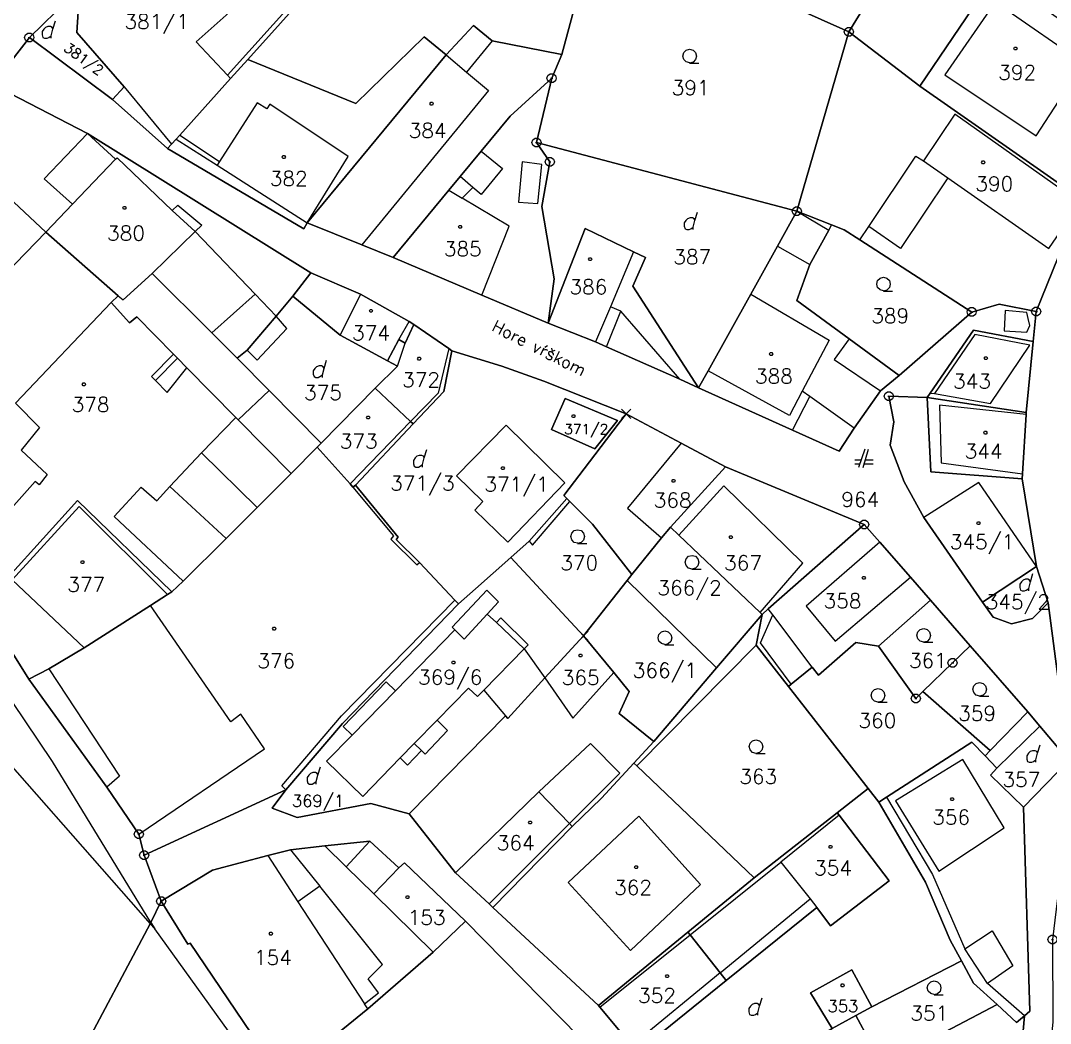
# Model space of a CAD drawing. Extents: x -443817 to 3, y -1171930 to -442383.
# Drawn here: x -443259.9 to -443148.1, y -1170841 to -1170732 of the extents above; entities that cross this region are included whole.
import ezdxf
from ezdxf.enums import TextEntityAlignment as Align

# ---------------------------------------------------------------- set-up
doc = ezdxf.new("R2010")
doc.units = 0
doc.header["$LTSCALE"] = 0.5
doc.header["$PDMODE"] = 3
doc.header["$PDSIZE"] = 0.5
for name, color, linetype, lineweight in [('KLADPAR', 7, 'Continuous', 0), ('ZAPPAR', 7, 'Continuous', 0), ('ZNACKY', 7, 'Continuous', 0)]:
    doc.layers.add(name, color=color, linetype=linetype, lineweight=lineweight)
doc.styles.add('ROMANS', font='romans.shx', dxfattribs={"height": 0.2})

# ---------------------------------------------------------------- blocks, each defined once
blk = doc.blocks.new('$5')
at = {"color": 0}
blk.add_line((-0.12, 0), (0.12, 0), dxfattribs=at)
at = {"color": 0, "flags": 128}
blk.add_lwpolyline([(0.15, 0.48), (0.4, 0.3), (0.5, 0.01), (0.4, -0.28), (0.15, -0.46), (-0.16, -0.46), (-0.41, -0.28), (-0.51, 0.01), (-0.41, 0.3), (-0.16, 0.48), (0.15, 0.48)], dxfattribs=at)
blk = doc.blocks.new('$45')
at = {"color": 0, "flags": 128}
blk.add_lwpolyline([(0.09, 0.15), (0.18, 0), (0.09, -0.15), (-0.09, -0.15), (-0.18, 0), (-0.09, 0.15), (0.09, 0.15)], dxfattribs=at)
blk = doc.blocks.new('$431')
at = {"color": 0}
blk.add_line((0.63, 0.99), (0.9, 1.89), dxfattribs=at)
at = {"color": 0, "flags": 128}
blk.add_lwpolyline([(0.45, 0), (0.45, 0.27), (0.63, 0.99), (0.54, 1.17), (0.36, 1.26), (0.09, 1.26), (-0.18, 1.17), (-0.36, 0.99), (-0.54, 0.72), (-0.54, 0.36), (-0.45, 0.09), (-0.27, 0), (0, 0), (0.18, 0.09), (0.45, 0.27)], dxfattribs=at)
blk = doc.blocks.new('$30')
at = {"color": 0, "flags": 128}
blk.add_lwpolyline([(0, 0), (-0.38, 0.1), (-0.65, 0.37), (-0.75, 0.74), (-0.65, 1.11), (-0.38, 1.38), (-0.01, 1.48), (0.36, 1.38), (0.63, 1.11), (0.73, 0.73), (0.63, 0.35), (0.36, 0.08), (-0.02, -0.02), (0.98, -0.02)], dxfattribs=at)
blk = doc.blocks.new('$432')
at = {"color": 0}
for p, q in [((0.1, 2), (-0.6, 0)), ((-0.1, 0), (0.5, 2)), ((-0.32, 0.8), (-1, 0.8)), ((-1, 0.4), (-0.46, 0.4)), ((0.02, 0.4), (1, 0.4)), ((1, 0.8), (0.14, 0.8))]:
    blk.add_line(p, q, dxfattribs=at)

msp = doc.modelspace()

# ---------------------------------------------------------------- linework, layer by layer
at = {"layer": 'KLADPAR', "color": 7, "linetype": 'Continuous', "flags": 128}
for points in [[(-443164.11, -1170723.73), (-443169.95, -1170733.25), (-443184.97, -1170726.52), (-443179.28, -1170717.74), (-443171.72, -1170708.39), (-443170.68, -1170706.93), (-443170.65, -1170706.97), (-443168.48, -1170709.49), (-443173.34, -1170715.31), (-443172.55, -1170716.03), (-443164.94, -1170722.97), (-443164.11, -1170723.73)], [(-443240.36, -1170719.45), (-443249.41, -1170727.3), (-443250.06, -1170726.5), (-443254.8, -1170730.34), (-443253.66, -1170731.08), (-443253.81, -1170733.31), (-443248.65, -1170739.21), (-443249.93, -1170740.61), (-443258.95, -1170733.88), (-443254.62, -1170729.62), (-443243.33, -1170720.37), (-443240.36, -1170719.45)], [(-443213.67, -1170735.76), (-443216.06, -1170733.81), (-443223.51, -1170741.03), (-443235.22, -1170736.24), (-443224.9, -1170724.73), (-443222.98, -1170727.39), (-443219.85, -1170725.6), (-443212.99, -1170721.68), (-443211.05, -1170720.57), (-443208.52, -1170722.12), (-443206.04, -1170723.63), (-443205.3, -1170723.75), (-443198.56, -1170726.13), (-443201.11, -1170735.71), (-443208.7, -1170734.24), (-443210.72, -1170732.56), (-443213.67, -1170735.76)], [(-443169.95, -1170733.25), (-443175.6, -1170752.75), (-443203.87, -1170745.28), (-443202.23, -1170738.28), (-443201.11, -1170735.71), (-443198.56, -1170726.13), (-443196.52, -1170720.93), (-443184.97, -1170726.52), (-443169.95, -1170733.25)], [(-443155.09, -1170728.56), (-443162.27, -1170739.15), (-443169.95, -1170733.25), (-443164.11, -1170723.73), (-443162.46, -1170721.05), (-443153.55, -1170727.31), (-443155.09, -1170728.56)], [(-443144.7, -1170751.44), (-443162.27, -1170739.15), (-443155.09, -1170728.56), (-443153.55, -1170727.31), (-443138.01, -1170738.22), (-443141.87, -1170743.53), (-443144.7, -1170751.44)], [(-443210.72, -1170732.56), (-443208.7, -1170734.24), (-443201.11, -1170735.71), (-443202.23, -1170738.28), (-443206.75, -1170742.42), (-443209.88, -1170746.2), (-443212.16, -1170748.97), (-443213.39, -1170750.45), (-443219.45, -1170757.76), (-443222.86, -1170756.39), (-443228.78, -1170754.01), (-443213.67, -1170735.76), (-443210.72, -1170732.56)], [(-443243.93, -1170745.91), (-443243.53, -1170745.47), (-443243.02, -1170744.9), (-443242.62, -1170744.46), (-443237.1, -1170738.33), (-443235.22, -1170736.24), (-443223.51, -1170741.03), (-443216.06, -1170733.81), (-443213.67, -1170735.76), (-443228.78, -1170754.01), (-443229.15, -1170754.65), (-443243.93, -1170745.91)], [(-443156.62, -1170763.69), (-443168.76, -1170755.85), (-443170.46, -1170754.75), (-443171.83, -1170754.22), (-443175.6, -1170752.75), (-443169.95, -1170733.25), (-443162.27, -1170739.15), (-443144.7, -1170751.44), (-443144.86, -1170751.84), (-443149.61, -1170763.64), (-443153.64, -1170762.83), (-443156.62, -1170763.69)], [(-443206.75, -1170742.42), (-443202.23, -1170738.28), (-443203.87, -1170745.28), (-443202.43, -1170747.39), (-443203.29, -1170752.24), (-443201.97, -1170760.1), (-443202.62, -1170764.91), (-443209.82, -1170761.85), (-443219.45, -1170757.76), (-443213.39, -1170750.45), (-443212.16, -1170748.97), (-443209.88, -1170746.2), (-443206.75, -1170742.42)], [(-443228.39, -1170759.45), (-443230.32, -1170761.97), (-443232.15, -1170764.13), (-443235.28, -1170767.82), (-443236.37, -1170768.7), (-443232.9, -1170772.21), (-443227.26, -1170777.93), (-443227.71, -1170778.38), (-443230.52, -1170781.25), (-443236.26, -1170775.41), (-443236.53, -1170775.14), (-443241.83, -1170769.75), (-443242.87, -1170768.7), (-443243.3, -1170768.26), (-443247.28, -1170764.22), (-443248.07, -1170764.88), (-443250.06, -1170762.66), (-443249.32, -1170761.92), (-443257.15, -1170755.01), (-443266.44, -1170746.37), (-443264.31, -1170740.8), (-443261.04, -1170739.95), (-443252.65, -1170744.29), (-443228.39, -1170759.45)], [(-443186.27, -1170771.91), (-443193.41, -1170760.88), (-443192.05, -1170757.77), (-443193.35, -1170757.14), (-443198.59, -1170754.6), (-443202.62, -1170764.91), (-443201.97, -1170760.1), (-443203.29, -1170752.24), (-443202.43, -1170747.39), (-443203.87, -1170745.28), (-443175.6, -1170752.75), (-443177.7, -1170756.52), (-443180.62, -1170761.76), (-443185.24, -1170770.07), (-443186.27, -1170771.91)], [(-443257.15, -1170755.01), (-443264.87, -1170762.96), (-443265.16, -1170762.69), (-443270.11, -1170767.9), (-443269.82, -1170768.17), (-443277.62, -1170776.37), (-443266.44, -1170746.37), (-443257.15, -1170755.01)], [(-443186.27, -1170771.91), (-443185.24, -1170770.07), (-443180.62, -1170761.76), (-443177.7, -1170756.52), (-443175.6, -1170752.75), (-443171.83, -1170754.22), (-443172.15, -1170754.81), (-443174.2, -1170758.53), (-443175.6, -1170762.43), (-443169.93, -1170766.6), (-443164.5, -1170770.59), (-443166.54, -1170772.27), (-443169.38, -1170776.32), (-443171.02, -1170778.79), (-443176.07, -1170776.51), (-443186.27, -1170771.91)], [(-443164.5, -1170770.59), (-443169.93, -1170766.6), (-443175.6, -1170762.43), (-443174.2, -1170758.53), (-443172.15, -1170754.81), (-443171.83, -1170754.22), (-443170.46, -1170754.75), (-443168.76, -1170755.85), (-443156.62, -1170763.69), (-443164.5, -1170770.59)], [(-443230.52, -1170781.25), (-443234.22, -1170784.91), (-443237.56, -1170788.28), (-443242.23, -1170792.93), (-443243.48, -1170794.08), (-443253.72, -1170784.15), (-443261.17, -1170792.42), (-443264.09, -1170795.5), (-443277.62, -1170776.37), (-443269.82, -1170768.17), (-443270.11, -1170767.9), (-443265.16, -1170762.69), (-443264.87, -1170762.96), (-443257.15, -1170755.01), (-443249.32, -1170761.92), (-443250.06, -1170762.66), (-443248.07, -1170764.88), (-443247.28, -1170764.22), (-443243.3, -1170768.26), (-443242.87, -1170768.7), (-443241.83, -1170769.75), (-443236.53, -1170775.14), (-443236.26, -1170775.41), (-443230.52, -1170781.25)], [(-443193.41, -1170760.88), (-443186.27, -1170771.91), (-443188.33, -1170771), (-443196.26, -1170767.47), (-443197.46, -1170766.94), (-443202.62, -1170764.91), (-443198.59, -1170754.6), (-443193.35, -1170757.14), (-443192.05, -1170757.77), (-443193.41, -1170760.88)], [(-443217.2, -1170765.06), (-443218.15, -1170767.06), (-443218.84, -1170766.67), (-443220.06, -1170768.99), (-443225.2, -1170766.2), (-443230.32, -1170761.97), (-443228.39, -1170759.45), (-443222.98, -1170761.74), (-443217.71, -1170764.71), (-443217.2, -1170765.06)], [(-443220.06, -1170768.99), (-443218.98, -1170769.58), (-443221.38, -1170771.95), (-443227.26, -1170777.93), (-443232.9, -1170772.21), (-443236.37, -1170768.7), (-443235.28, -1170767.82), (-443232.15, -1170764.13), (-443230.32, -1170761.97), (-443225.2, -1170766.2), (-443220.06, -1170768.99)], [(-443213.06, -1170767.89), (-443213.95, -1170772.31), (-443217.28, -1170775.85), (-443217.55, -1170775.6), (-443221.38, -1170771.95), (-443218.98, -1170769.58), (-443220.06, -1170768.99), (-443218.84, -1170766.67), (-443218.15, -1170767.06), (-443217.2, -1170765.06), (-443213.39, -1170767.66), (-443213.06, -1170767.89)], [(-443150.71, -1170774.62), (-443161.44, -1170772.96), (-443161.14, -1170772.52), (-443156.44, -1170765.66), (-443149.94, -1170766.89), (-443150.71, -1170774.62)], [(-443194.15, -1170774.75), (-443195.02, -1170775.89), (-443198.13, -1170779.97), (-443200.91, -1170783.62), (-443200.57, -1170783.96), (-443204.67, -1170788.6), (-443206.67, -1170790.37), (-443210.49, -1170793.76), (-443212.35, -1170795.41), (-443212.73, -1170795.01), (-443216.59, -1170790.89), (-443219.12, -1170788.39), (-443218.9, -1170788.15), (-443223.53, -1170782.51), (-443217.28, -1170775.85), (-443213.95, -1170772.31), (-443213.06, -1170767.89), (-443207.66, -1170769.58), (-443203.1, -1170771.22), (-443194.15, -1170774.75)], [(-443217.55, -1170775.6), (-443217.28, -1170775.85), (-443223.53, -1170782.51), (-443223.81, -1170782.72), (-443224.13, -1170782.36), (-443227.71, -1170778.38), (-443227.26, -1170777.93), (-443221.38, -1170771.95), (-443217.55, -1170775.6)], [(-443161.44, -1170772.96), (-443161.07, -1170781.05), (-443151.15, -1170781.82), (-443149.6, -1170791.33), (-443155.44, -1170795.2), (-443161.83, -1170786.02), (-443163.95, -1170782.15), (-443165.46, -1170778.14), (-443165.09, -1170775.62), (-443165.61, -1170772.84), (-443161.44, -1170772.96)], [(-443161.44, -1170772.96), (-443150.71, -1170774.62), (-443150.72, -1170774.84), (-443151.12, -1170781.26), (-443151.15, -1170781.82), (-443161.07, -1170781.05), (-443161.44, -1170772.96)], [(-443183.37, -1170780.51), (-443189.33, -1170787.06), (-443190.29, -1170788.24), (-443193.53, -1170792.22), (-443197.78, -1170786.73), (-443200.26, -1170784.26), (-443200.57, -1170783.96), (-443200.91, -1170783.62), (-443198.13, -1170779.97), (-443195.02, -1170775.89), (-443194.15, -1170774.75), (-443188.16, -1170777.95), (-443183.37, -1170780.51)], [(-443206.99, -1170788.69), (-443200.79, -1170782.26), (-443207.18, -1170775.97), (-443212.58, -1170781.5), (-443209.69, -1170784.29), (-443210.59, -1170785.22), (-443206.99, -1170788.69)], [(-443200.79, -1170782.26), (-443206.99, -1170788.69), (-443210.59, -1170785.22), (-443209.69, -1170784.29), (-443212.58, -1170781.5), (-443207.18, -1170775.97), (-443200.79, -1170782.26)], [(-443227.71, -1170778.38), (-443224.13, -1170782.36), (-443223.81, -1170782.72), (-443223.53, -1170782.51), (-443218.9, -1170788.15), (-443219.12, -1170788.39), (-443216.59, -1170790.89), (-443212.73, -1170795.01), (-443212.35, -1170795.41), (-443224.95, -1170808.41), (-443231.09, -1170815.6), (-443246.48, -1170822.69), (-443247.06, -1170820.42), (-443250.55, -1170815.32), (-443258.99, -1170803.56), (-443256.83, -1170802.46), (-443253.01, -1170800.18), (-443245.79, -1170795.56), (-443243.93, -1170794.37), (-443243.48, -1170794.08), (-443242.23, -1170792.93), (-443237.56, -1170788.28), (-443234.22, -1170784.91), (-443230.52, -1170781.25), (-443227.71, -1170778.38)], [(-443178.71, -1170795.94), (-443179.37, -1170796.54), (-443179.58, -1170796.34), (-443188.42, -1170787.93), (-443189.33, -1170787.06), (-443183.37, -1170780.51), (-443168.3, -1170786.77), (-443178.71, -1170795.94)], [(-443243.48, -1170794.08), (-443243.93, -1170794.37), (-443245.79, -1170795.56), (-443253.01, -1170800.18), (-443256.83, -1170802.46), (-443258.99, -1170803.56), (-443264.09, -1170795.5), (-443261.17, -1170792.42), (-443253.72, -1170784.15), (-443243.48, -1170794.08)], [(-443193.53, -1170792.22), (-443194.02, -1170792.84), (-443198.76, -1170798.86), (-443206.67, -1170790.37), (-443204.67, -1170788.6), (-443200.57, -1170783.96), (-443200.26, -1170784.26), (-443197.78, -1170786.73), (-443193.53, -1170792.22)], [(-443176.21, -1170804.11), (-443176.53, -1170804.36), (-443180.03, -1170799.88), (-443179.37, -1170796.54), (-443178.71, -1170795.94), (-443168.3, -1170786.77), (-443166.6, -1170788.7), (-443163.27, -1170792.5), (-443161.09, -1170794.99), (-443166.75, -1170799.98), (-443169.19, -1170799.58), (-443173.26, -1170803.14), (-443173.93, -1170802.27), (-443176.21, -1170804.11)], [(-443179.37, -1170796.54), (-443184.33, -1170802.36), (-443194.02, -1170792.84), (-443193.53, -1170792.22), (-443190.29, -1170788.24), (-443189.33, -1170787.06), (-443188.42, -1170787.93), (-443179.58, -1170796.34), (-443179.37, -1170796.54)], [(-443198.76, -1170798.86), (-443202.97, -1170803.45), (-443206.99, -1170807.85), (-443207.25, -1170807.56), (-443217.69, -1170818.21), (-443221.86, -1170817.08), (-443229.87, -1170818.59), (-443232.59, -1170817.59), (-443231.09, -1170815.6), (-443224.95, -1170808.41), (-443212.35, -1170795.41), (-443210.49, -1170793.76), (-443206.67, -1170790.37), (-443198.76, -1170798.86)], [(-443155.44, -1170795.2), (-443149.6, -1170791.33), (-443148.3, -1170795.27), (-443150.01, -1170797), (-443152.29, -1170797.56), (-443154.29, -1170796.85), (-443155.44, -1170795.2)], [(-443191.15, -1170810.36), (-443194.92, -1170807.29), (-443193.81, -1170804.92), (-443195.49, -1170802.87), (-443198.76, -1170798.86), (-443194.02, -1170792.84), (-443184.33, -1170802.36), (-443191.15, -1170810.36)], [(-443222.75, -1170816.32), (-443218.69, -1170812.14), (-443217.9, -1170812.91), (-443216.36, -1170811.33), (-443215.96, -1170811.72), (-443213.54, -1170809.16), (-443214.68, -1170808.04), (-443211.26, -1170804.54), (-443210.29, -1170805.47), (-443209.61, -1170804.77), (-443205.21, -1170800.27), (-443204.78, -1170799.83), (-443207.75, -1170796.93), (-443208.24, -1170797.42), (-443209.22, -1170796.5), (-443207.99, -1170795.18), (-443209.28, -1170793.92), (-443213.05, -1170797.93), (-443212.76, -1170798.21), (-443219.18, -1170804.84), (-443220.19, -1170803.85), (-443224.88, -1170808.73), (-443223.9, -1170809.67), (-443226.69, -1170812.48), (-443222.75, -1170816.32)], [(-443218.69, -1170812.14), (-443222.75, -1170816.32), (-443226.69, -1170812.48), (-443223.9, -1170809.67), (-443224.88, -1170808.73), (-443220.19, -1170803.85), (-443219.18, -1170804.84), (-443212.76, -1170798.21), (-443213.05, -1170797.93), (-443209.28, -1170793.92), (-443207.99, -1170795.18), (-443209.22, -1170796.5), (-443208.24, -1170797.42), (-443207.75, -1170796.93), (-443204.78, -1170799.83), (-443205.21, -1170800.27), (-443209.61, -1170804.77), (-443210.29, -1170805.47), (-443211.26, -1170804.54), (-443214.68, -1170808.04), (-443213.54, -1170809.16), (-443215.96, -1170811.72), (-443216.36, -1170811.33), (-443217.9, -1170812.91), (-443218.69, -1170812.14)], [(-443156.77, -1170799.97), (-443158.69, -1170801.82), (-443161.91, -1170804.92), (-443162.69, -1170805.67), (-443166.75, -1170799.98), (-443161.09, -1170794.99), (-443156.77, -1170799.97)], [(-443180.03, -1170799.88), (-443176.53, -1170804.36), (-443167.86, -1170815.45), (-443171.22, -1170818.09), (-443180.23, -1170825.17), (-443192.99, -1170813.01), (-443193.32, -1170812.7), (-443191.15, -1170810.36), (-443184.33, -1170802.36), (-443179.37, -1170796.54), (-443180.03, -1170799.88)], [(-443191.15, -1170810.36), (-443193.32, -1170812.7), (-443196.83, -1170816.5), (-443200, -1170819.57), (-443200.29, -1170819.27), (-443203.63, -1170815.83), (-443212.68, -1170824.61), (-443217.69, -1170818.21), (-443207.25, -1170807.56), (-443206.99, -1170807.85), (-443202.97, -1170803.45), (-443198.76, -1170798.86), (-443195.49, -1170802.87), (-443193.81, -1170804.92), (-443194.92, -1170807.29), (-443191.15, -1170810.36)], [(-443161.91, -1170804.92), (-443154.6, -1170811.31), (-443155.17, -1170811.89), (-443156.59, -1170810.41), (-443165.86, -1170816.39), (-443166.7, -1170816.93), (-443167.86, -1170815.45), (-443176.53, -1170804.36), (-443176.21, -1170804.11), (-443173.93, -1170802.27), (-443173.26, -1170803.14), (-443169.19, -1170799.58), (-443166.75, -1170799.98), (-443162.69, -1170805.67), (-443161.91, -1170804.92)], [(-443150.54, -1170807.12), (-443154.6, -1170811.31), (-443161.91, -1170804.92), (-443158.69, -1170801.82), (-443156.77, -1170799.97), (-443150.54, -1170807.12)], [(-443150.99, -1170817.49), (-443154.58, -1170813.99), (-443153.88, -1170813.23), (-443155.17, -1170811.89), (-443154.6, -1170811.31), (-443150.54, -1170807.12), (-443149.22, -1170808.68), (-443146.07, -1170812.4), (-443150.99, -1170817.49)], [(-443150.89, -1170840.14), (-443151.74, -1170840.87), (-443153.87, -1170838.93), (-443156.41, -1170836.62), (-443157.73, -1170834.18), (-443158.96, -1170831.93), (-443161.64, -1170825.63), (-443166.7, -1170816.93), (-443165.86, -1170816.39), (-443156.59, -1170810.41), (-443155.17, -1170811.89), (-443153.88, -1170813.23), (-443154.58, -1170813.99), (-443150.99, -1170817.49), (-443150.32, -1170839.66), (-443150.89, -1170840.14)], [(-443180.23, -1170825.17), (-443187.43, -1170831.06), (-443197.16, -1170839.03), (-443208.62, -1170828.38), (-443200, -1170819.57), (-443196.83, -1170816.5), (-443193.32, -1170812.7), (-443192.99, -1170813.01), (-443180.23, -1170825.17)], [(-443200, -1170819.57), (-443208.62, -1170828.38), (-443209.02, -1170828), (-443212.68, -1170824.61), (-443203.63, -1170815.83), (-443200.29, -1170819.27), (-443200, -1170819.57)], [(-443171.95, -1170830.37), (-443165.57, -1170825.5), (-443171.02, -1170818.35), (-443171.22, -1170818.09), (-443167.86, -1170815.45), (-443166.7, -1170816.93), (-443161.64, -1170825.63), (-443158.96, -1170831.93), (-443157.73, -1170834.18), (-443167.45, -1170839.18), (-443169.65, -1170835.15), (-443174.11, -1170837.67), (-443171.77, -1170841.52), (-443185.88, -1170850.21), (-443187.11, -1170850.97), (-443192.9, -1170844.09), (-443183.29, -1170836.33), (-443173.42, -1170828.37), (-443171.95, -1170830.37)], [(-443183.29, -1170836.33), (-443183.95, -1170835.49), (-443187.2, -1170831.35), (-443187.43, -1170831.06), (-443180.23, -1170825.17), (-443171.22, -1170818.09), (-443171.02, -1170818.35), (-443165.57, -1170825.5), (-443171.95, -1170830.37), (-443173.42, -1170828.37), (-443183.29, -1170836.33)], [(-443224.53, -1170823.98), (-443226.85, -1170821.7), (-443221.99, -1170821.19), (-443218.81, -1170824.06), (-443218.2, -1170823.52), (-443211.6, -1170829.86), (-443215.09, -1170833.24), (-443221.54, -1170826.91), (-443224.53, -1170823.98)], [(-443226.85, -1170821.7), (-443224.53, -1170823.98), (-443221.54, -1170826.91), (-443215.09, -1170833.24), (-443222.21, -1170839.4), (-443231.5, -1170846.96), (-443231.79, -1170847.09), (-443235.11, -1170842.14), (-443234.89, -1170841.99), (-443241.48, -1170832.24), (-443241.74, -1170832.37), (-443244.62, -1170827.7), (-443239.07, -1170824.34), (-443233.06, -1170822.75), (-443230.6, -1170822.1), (-443226.85, -1170821.7)], [(-443231.5, -1170846.96), (-443222.21, -1170839.4), (-443215.09, -1170833.24), (-443211.6, -1170829.86), (-443199.26, -1170842.43), (-443203.38, -1170845.54), (-443202.88, -1170846.16), (-443204.61, -1170847.43), (-443207.96, -1170849.89), (-443207.03, -1170850.99), (-443209.06, -1170852.37), (-443211.24, -1170853.97), (-443211.96, -1170852.91), (-443223.02, -1170860.31), (-443231.5, -1170846.96)], [(-443183.95, -1170835.49), (-443183.29, -1170836.33), (-443192.9, -1170844.09), (-443193.51, -1170843.36), (-443197, -1170839.22), (-443197.16, -1170839.03), (-443187.43, -1170831.06), (-443187.2, -1170831.35), (-443183.95, -1170835.49)], [(-443153.87, -1170838.93), (-443161.62, -1170843.01), (-443159.43, -1170847.04), (-443164.06, -1170849.68), (-443166.25, -1170845.63), (-443169.21, -1170840.13), (-443167.45, -1170839.18), (-443157.73, -1170834.18), (-443156.41, -1170836.62), (-443153.87, -1170838.93)], [(-443167.45, -1170839.18), (-443169.21, -1170840.13), (-443171.77, -1170841.52), (-443174.11, -1170837.67), (-443169.65, -1170835.15), (-443167.45, -1170839.18)], [(-443151.33, -1170845.03), (-443163.01, -1170851.49), (-443165.54, -1170852.89), (-443169.86, -1170853.37), (-443178.97, -1170859.07), (-443179.83, -1170859.61), (-443187.11, -1170850.97), (-443185.88, -1170850.21), (-443171.77, -1170841.52), (-443169.21, -1170840.13), (-443166.25, -1170845.63), (-443164.06, -1170849.68), (-443159.43, -1170847.04), (-443161.62, -1170843.01), (-443153.87, -1170838.93), (-443151.74, -1170840.87), (-443150.89, -1170840.14), (-443151.33, -1170845.03)]]:
    msp.add_lwpolyline(points, close=True, dxfattribs=at)
for points in [[(-443224.9, -1170724.73), (-443235.22, -1170736.24), (-443237.1, -1170738.33), (-443242.62, -1170744.46), (-443243.02, -1170744.9), (-443243.53, -1170745.47), (-443243.93, -1170745.91), (-443249.93, -1170740.61), (-443248.65, -1170739.21), (-443253.81, -1170733.31), (-443253.66, -1170731.08)], [(-443130.55, -1170843.8), (-443131.85, -1170840.91), (-443133.78, -1170836.63), (-443133.93, -1170836.3), (-443134.53, -1170834.77), (-443136.57, -1170829.6), (-443138.6, -1170824.15), (-443139.11, -1170822.09), (-443139.57, -1170821.46), (-443146.07, -1170812.4), (-443148.3, -1170795.27), (-443149.6, -1170791.33), (-443151.15, -1170781.82), (-443151.12, -1170781.26), (-443150.72, -1170774.84), (-443150.71, -1170774.62), (-443149.94, -1170766.89), (-443149.61, -1170763.64), (-443144.86, -1170751.84), (-443144.7, -1170751.44), (-443141.87, -1170743.53), (-443141.87, -1170743.53), (-443138.01, -1170738.22), (-443131.61, -1170727.92)], [(-443254.62, -1170729.62), (-443258.95, -1170733.88), (-443264.31, -1170740.8)], [(-443264.31, -1170740.8), (-443258.95, -1170733.88), (-443249.93, -1170740.61), (-443243.93, -1170745.91), (-443229.15, -1170754.65), (-443228.78, -1170754.01), (-443222.86, -1170756.39), (-443219.45, -1170757.76), (-443209.82, -1170761.85), (-443202.62, -1170764.91), (-443197.46, -1170766.94), (-443196.26, -1170767.47), (-443188.33, -1170771), (-443186.27, -1170771.91), (-443176.07, -1170776.51), (-443171.02, -1170778.79), (-443169.38, -1170776.32), (-443166.54, -1170772.27), (-443166.54, -1170772.27), (-443164.5, -1170770.59), (-443156.62, -1170763.69), (-443153.64, -1170762.83), (-443149.61, -1170763.64), (-443149.94, -1170766.89), (-443156.44, -1170765.66), (-443161.14, -1170772.52), (-443161.44, -1170772.96), (-443165.61, -1170772.84), (-443165.09, -1170775.62), (-443165.46, -1170778.14), (-443163.95, -1170782.15), (-443161.83, -1170786.02), (-443155.44, -1170795.2), (-443154.29, -1170796.85), (-443152.29, -1170797.56), (-443150.01, -1170797), (-443148.3, -1170795.27), (-443146.07, -1170812.4), (-443149.22, -1170808.68), (-443150.54, -1170807.12), (-443156.77, -1170799.97), (-443161.09, -1170794.99), (-443163.27, -1170792.5), (-443166.6, -1170788.7), (-443168.3, -1170786.77), (-443183.37, -1170780.51), (-443188.16, -1170777.95), (-443194.15, -1170774.75), (-443203.1, -1170771.22), (-443207.66, -1170769.58), (-443213.06, -1170767.89), (-443213.39, -1170767.66), (-443217.2, -1170765.06), (-443217.71, -1170764.71), (-443222.98, -1170761.74), (-443228.39, -1170759.45), (-443252.65, -1170744.29), (-443261.04, -1170739.95)], [(-443264.09, -1170795.5), (-443258.99, -1170803.56), (-443250.55, -1170815.32), (-443247.06, -1170820.42), (-443246.48, -1170822.69), (-443244.62, -1170827.7), (-443245.77, -1170830.03), (-443245.83, -1170830.14), (-443253.74, -1170845.07), (-443256.67, -1170850.59), (-443258.39, -1170852.77), (-443265.12, -1170861.33)], [(-443151.33, -1170845.03), (-443150.89, -1170840.14), (-443150.32, -1170839.66), (-443150.99, -1170817.49), (-443146.07, -1170812.4), (-443139.57, -1170821.46), (-443141.49, -1170821.95), (-443142.57, -1170819.04), (-443145.58, -1170820.04), (-443144.53, -1170822.96), (-443146.9, -1170824.07), (-443147.85, -1170831.86), (-443147.8, -1170840.8), (-443148.92, -1170852.21)], [(-443199.26, -1170842.43), (-443211.6, -1170829.86), (-443218.2, -1170823.52), (-443218.81, -1170824.06), (-443221.99, -1170821.19), (-443226.85, -1170821.7), (-443230.6, -1170822.1), (-443233.06, -1170822.75), (-443239.07, -1170824.34), (-443244.62, -1170827.7), (-443246.48, -1170822.69), (-443231.09, -1170815.6), (-443232.59, -1170817.59), (-443229.87, -1170818.59), (-443221.86, -1170817.08), (-443217.69, -1170818.21), (-443212.68, -1170824.61), (-443209.02, -1170828), (-443208.62, -1170828.38), (-443197.16, -1170839.03), (-443197, -1170839.22), (-443193.51, -1170843.36)], [(-443253.74, -1170845.07), (-443245.83, -1170830.14), (-443245.77, -1170830.03), (-443244.62, -1170827.7), (-443241.74, -1170832.37), (-443241.48, -1170832.24), (-443234.89, -1170841.99)]]:
    msp.add_lwpolyline(points, dxfattribs=at)
at = {"layer": 'KLADPAR', "color": 7, "linetype": 'Continuous'}
for p in [(-443194.15, -1170774.75), (-443194.15, -1170774.75), (-443198.76, -1170798.86)]:
    msp.add_point(p, dxfattribs=at)
for points in [[(-443197.54, -1170778.55), (-443195.08, -1170775.46), (-443200.77, -1170773.1), (-443202.26, -1170776.46)], [(-443195.08, -1170775.46), (-443197.54, -1170778.55), (-443202.26, -1170776.46), (-443200.77, -1170773.1)]]:
    msp.add_3dface(points, dxfattribs=at)
at = {"layer": 'ZAPPAR', "color": 7, "linetype": 'Continuous'}
for p, q in [((-443213.67, -1170735.76), (-443211.47, -1170737.62)), ((-443237.1, -1170738.33), (-443237.43, -1170737.97)), ((-443248.65, -1170739.21), (-443243.53, -1170745.47)), ((-443243.02, -1170744.9), (-443238.56, -1170747.75)), ((-443242.62, -1170744.46), (-443238.3, -1170747.35)), ((-443257.15, -1170755.01), (-443254.28, -1170751.97)), ((-443243.43, -1170752.67), (-443240.93, -1170754.95)), ((-443175.6, -1170752.75), (-443172.15, -1170754.81)), ((-443168.76, -1170755.85), (-443167.79, -1170754.4)), ((-443177.7, -1170756.52), (-443174.2, -1170758.53)), ((-443232.15, -1170764.13), (-443234.43, -1170761.75)), ((-443222.98, -1170761.74), (-443225.2, -1170766.2)), ((-443196.26, -1170767.47), (-443194.73, -1170763.58)), ((-443218.84, -1170766.67), (-443217.71, -1170764.71)), ((-443236.37, -1170768.7), (-443239.14, -1170765.94)), ((-443218.98, -1170769.58), (-443218.15, -1170767.06)), ((-443242.87, -1170768.7), (-443245.25, -1170771.12)), ((-443236.26, -1170775.41), (-443232.9, -1170772.21)), ((-443176.07, -1170776.51), (-443174.21, -1170772.87)), ((-443161.14, -1170772.52), (-443160.65, -1170772.56)), ((-443217.55, -1170775.6), (-443224.13, -1170782.36)), ((-443234.22, -1170784.91), (-443240.26, -1170779)), ((-443205.21, -1170800.27), (-443208.24, -1170797.42)), ((-443205.21, -1170800.27), (-443202.97, -1170803.45)), ((-443180.03, -1170799.88), (-443192.99, -1170813.01)), ((-443223.9, -1170809.67), (-443219.18, -1170804.84)), ((-443209.61, -1170804.77), (-443207.25, -1170807.56)), ((-443153.88, -1170813.23), (-443149.22, -1170808.68)), ((-443216.36, -1170811.33), (-443217.15, -1170810.57)), ((-443209.02, -1170828), (-443200.29, -1170819.27)), ((-443221.99, -1170821.19), (-443224.53, -1170823.98)), ((-443230.6, -1170822.1), (-443227.42, -1170826.06)), ((-443233.06, -1170822.75), (-443229.79, -1170827.76)), ((-443187.2, -1170831.35), (-443177.36, -1170823.44)), ((-443218.81, -1170824.06), (-443221.54, -1170826.91)), ((-443183.95, -1170835.49), (-443174.16, -1170827.44)), ((-443197, -1170839.22), (-443187.2, -1170831.35)), ((-443183.95, -1170835.49), (-443193.51, -1170843.36)), ((-443150.89, -1170840.14), (-443154.91, -1170836.63)), ((-443222.21, -1170839.4), (-443222.55, -1170838.86))]:
    msp.add_line(p, q, dxfattribs=at)
at = {"layer": 'ZAPPAR', "color": 7, "linetype": 'Continuous', "flags": 128}
for points in [[(-443235.25, -1170717.98), (-443229.87, -1170724.37), (-443233.36, -1170727.63), (-443240.84, -1170734.33), (-443237.43, -1170737.97), (-443225.18, -1170724.35), (-443226.18, -1170722.99), (-443222.85, -1170721.18), (-443221.72, -1170722.8), (-443214.98, -1170718.45), (-443215.51, -1170717.59), (-443211.38, -1170715.06), (-443214.15, -1170710.32), (-443235.25, -1170717.98)], [(-443154.06, -1170730.03), (-443159.54, -1170737.94), (-443149.62, -1170744.56), (-443146.66, -1170740), (-443145.9, -1170740.59), (-443143.6, -1170737.28), (-443154.06, -1170730.03)], [(-443238.56, -1170747.75), (-443228.78, -1170754.01), (-443224.34, -1170746.78), (-443232.85, -1170741.11), (-443233.16, -1170741.62), (-443234.22, -1170740.98), (-443238.3, -1170747.35), (-443238.56, -1170747.75)], [(-443161.84, -1170747.27), (-443159.2, -1170749.12), (-443164.37, -1170756.78), (-443167.79, -1170754.4), (-443162.67, -1170746.76), (-443161.84, -1170747.27)], [(-443152.98, -1170763.52), (-443153.08, -1170765.75), (-443150.62, -1170765.89), (-443150.3, -1170765.15), (-443150.5, -1170764.41), (-443150.65, -1170763.76), (-443152.98, -1170763.52)], [(-443222.55, -1170838.86), (-443221.03, -1170837.67), (-443222.17, -1170836.15), (-443220.59, -1170834.58), (-443227.42, -1170826.06), (-443229.79, -1170827.76), (-443222.55, -1170838.86)]]:
    msp.add_lwpolyline(points, close=True, dxfattribs=at)
for points in [[(-443208.7, -1170734.24), (-443211.47, -1170737.62), (-443209.09, -1170739.63), (-443222.86, -1170756.39)], [(-443144.86, -1170751.84), (-443158.47, -1170742.21), (-443161.84, -1170747.27)], [(-443209.88, -1170746.2), (-443207.56, -1170748.09), (-443209.89, -1170750.91), (-443210.78, -1170750.15)], [(-443249.59, -1170747.08), (-443249.42, -1170746.94), (-443243.43, -1170752.67)], [(-443213.39, -1170750.45), (-443211.94, -1170751.32), (-443210.78, -1170750.15), (-443212.16, -1170748.97)], [(-443159.2, -1170749.12), (-443148.25, -1170756.8), (-443144.86, -1170751.84)], [(-443243.43, -1170752.67), (-443242.81, -1170752.07), (-443240.22, -1170754.27), (-443240.93, -1170754.95), (-443245.63, -1170759.5), (-443239.14, -1170765.94)], [(-443209.82, -1170761.85), (-443206.83, -1170754.37), (-443211.94, -1170751.32)], [(-443239.14, -1170765.94), (-443234.43, -1170761.75), (-443240.93, -1170754.95)], [(-443193.35, -1170757.14), (-443195.85, -1170763.11), (-443197.46, -1170766.94)], [(-443249.32, -1170761.92), (-443248.75, -1170762.37), (-443245.63, -1170759.5)], [(-443180.62, -1170761.76), (-443172.11, -1170766.74), (-443175.03, -1170772.28)], [(-443250.06, -1170762.66), (-443260.44, -1170773.59), (-443257.85, -1170776.24), (-443259.85, -1170778.7), (-443257.02, -1170781.34), (-443257.88, -1170782.46), (-443258.33, -1170782.1), (-443263.58, -1170787.97), (-443263.27, -1170788.42), (-443264.31, -1170789.42)], [(-443188.33, -1170771), (-443194.73, -1170763.58), (-443195.85, -1170763.11)], [(-443235.28, -1170767.82), (-443234.2, -1170768.92), (-443231, -1170765.48), (-443232.15, -1170764.13)], [(-443169.93, -1170766.6), (-443171.57, -1170768.84), (-443166.54, -1170772.27)], [(-443213.39, -1170767.66), (-443214.55, -1170772.52), (-443217.55, -1170775.6)], [(-443243.3, -1170768.26), (-443245.68, -1170770.68), (-443245.25, -1170771.12), (-443243.98, -1170772.42), (-443241.83, -1170769.75)], [(-443169.38, -1170776.32), (-443174.21, -1170772.87), (-443175.03, -1170772.28), (-443176.42, -1170774.92), (-443185.24, -1170770.07)], [(-443150.72, -1170774.84), (-443160.1, -1170773.81), (-443159.95, -1170780.06), (-443151.12, -1170781.26)], [(-443236.53, -1170775.14), (-443240.26, -1170779), (-443243.71, -1170782.64), (-443237.56, -1170788.28)], [(-443245.77, -1170830.03), (-443256.45, -1170812.52), (-443275.53, -1170784.12), (-443278.82, -1170776.14), (-443279.24, -1170778.77), (-443278.5, -1170783.8), (-443276.45, -1170792.35), (-443271.86, -1170799.74), (-443266.6, -1170806.53), (-443245.83, -1170830.14)], [(-443188.16, -1170777.95), (-443194.01, -1170785), (-443190.29, -1170788.24)], [(-443149.6, -1170791.33), (-443155.85, -1170782.2), (-443161.83, -1170786.02)], [(-443242.23, -1170792.93), (-443249.75, -1170785.9), (-443246.82, -1170782.73), (-443245.1, -1170784.2), (-443243.71, -1170782.64)], [(-443223.81, -1170782.72), (-443219.4, -1170788.02), (-443219.69, -1170788.36), (-443216.87, -1170791.16), (-443216.59, -1170790.89)], [(-443179.58, -1170796.34), (-443174.96, -1170790.97), (-443183.53, -1170782.58), (-443188.42, -1170787.93)], [(-443204.67, -1170788.6), (-443204.3, -1170789.02), (-443200.26, -1170784.26)], [(-443243.93, -1170794.37), (-443253.54, -1170784.83), (-443260.8, -1170792.77)], [(-443166.6, -1170788.7), (-443174.59, -1170795.63), (-443171.44, -1170799.44), (-443163.27, -1170792.5)], [(-443261.17, -1170792.42), (-443260.8, -1170792.77), (-443253.01, -1170800.18)], [(-443247.06, -1170820.42), (-443233.41, -1170811.16), (-443235.98, -1170807.37), (-443237.07, -1170808.21), (-443245.79, -1170795.56)], [(-443231.09, -1170815.6), (-443231.55, -1170815.15), (-443225.05, -1170807.57), (-443212.73, -1170795.01)], [(-443209.22, -1170796.5), (-443211.72, -1170799.23), (-443212.76, -1170798.21)], [(-443176.21, -1170804.11), (-443179.57, -1170799.62), (-443178.21, -1170796.6)], [(-443173.93, -1170802.27), (-443178.21, -1170796.6), (-443178.71, -1170795.94)], [(-443256.83, -1170802.46), (-443249.17, -1170814.1), (-443250.55, -1170815.32)], [(-443202.97, -1170803.45), (-443199.93, -1170807.8), (-443195.49, -1170802.87)], [(-443218.69, -1170812.14), (-443217.15, -1170810.57), (-443214.68, -1170808.04)], [(-443200.29, -1170819.27), (-443194.82, -1170813.79), (-443198.03, -1170810.56), (-443203.63, -1170815.83)], [(-443165.86, -1170816.39), (-443160.86, -1170824.81), (-443157.35, -1170832.89)], [(-443171.02, -1170818.35), (-443177.36, -1170823.44), (-443174.16, -1170827.44), (-443173.42, -1170828.37)], [(-443245.77, -1170830.03), (-443245.34, -1170830.7), (-443245.83, -1170830.14)], [(-443127.21, -1171003.44), (-443129.1, -1171000.99), (-443143.2, -1170982.62), (-443148.3, -1170974.78), (-443189.17, -1170915.56), (-443214.69, -1170876.24), (-443233.4, -1170847.25), (-443245.34, -1170830.7)]]:
    msp.add_lwpolyline(points, dxfattribs=at)
at = {"layer": 'ZAPPAR', "color": 7, "linetype": 'Continuous'}
for points in [[(-443252.65, -1170744.29), (-443257.34, -1170749.23), (-443254.28, -1170751.97), (-443249.59, -1170747.08)], [(-443205.42, -1170747.37), (-443205.85, -1170751.74), (-443203.72, -1170751.91), (-443203.31, -1170747.66)], [(-443154.57, -1170773.63), (-443150.32, -1170767.29), (-443156.29, -1170766.13), (-443160.65, -1170772.56)], [(-443153.11, -1170819.74), (-443157.57, -1170812.3), (-443164.9, -1170816.79), (-443160.2, -1170824.43)], [(-443192.77, -1170818.47), (-443200.43, -1170825.68), (-443193.66, -1170833.07), (-443186.07, -1170825.89)], [(-443154.39, -1170830.92), (-443152.17, -1170834.71), (-443154.91, -1170836.63), (-443157.35, -1170832.89)]]:
    msp.add_3dface(points, dxfattribs=at)

# ---------------------------------------------------------------- block references
at = {"layer": 'KLADPAR', "color": 7, "linetype": 'Continuous'}
for name, p in [('$431', (-443257.02, -1170733.95)), ('$30', (-443187.24, -1170736.62)), ('$45', (-443151.88, -1170735.06)), ('$45', (-443215.27, -1170741.06)), ('$45', (-443231.32, -1170746.85)), ('$45', (-443155.37, -1170747.43)), ('$45', (-443248.63, -1170752.38)), ('$431', (-443187.3, -1170754.73)), ('$45', (-443212.18, -1170754.44)), ('$45', (-443198.04, -1170757.96)), ('$30', (-443166.19, -1170761.39)), ('$45', (-443221.85, -1170763.57)), ('$431', (-443227.58, -1170770.8)), ('$45', (-443216.61, -1170768.76)), ('$45', (-443178.4, -1170768.25)), ('$45', (-443155.08, -1170768.71)), ('$45', (-443253.02, -1170771.55)), ('$45', (-443222.15, -1170775.15)), ('$45', (-443199.87, -1170775)), ('$45', (-443155.13, -1170776.8)), ('$431', (-443216.7, -1170780.53)), ('$432', (-443168.32, -1170780.59)), ('$45', (-443207.54, -1170780.65)), ('$45', (-443188.99, -1170782.04)), ('$45', (-443155.89, -1170786.62)), ('$30', (-443199.4, -1170788.82)), ('$45', (-443182.76, -1170788.14)), ('$30', (-443186.98, -1170791.61)), ('$45', (-443253.19, -1170790.86)), ('$45', (-443168.35, -1170792.58)), ('$431', (-443150.87, -1170793.99)), ('$45', (-443232.35, -1170798.09)), ('$30', (-443189.93, -1170799.82)), ('$30', (-443161.82, -1170799.55)), ('$45', (-443199.09, -1170801.01)), ('$45', (-443212.9, -1170801.76)), ('$30', (-443166.78, -1170806.07)), ('$30', (-443155.75, -1170805.41)), ('$30', (-443180.04, -1170811.64)), ('$431', (-443150.1, -1170812.61)), ('$431', (-443228.25, -1170814.98)), ('$45', (-443158.73, -1170816.62)), ('$45', (-443204.56, -1170819.15)), ('$45', (-443171.94, -1170821.79)), ('$45', (-443193.07, -1170824)), ('$45', (-443217.9, -1170827.26)), ('$45', (-443232.71, -1170831.22)), ('$45', (-443189.68, -1170835.84)), ('$45', (-443170.64, -1170836.84)), ('$30', (-443160.69, -1170837.84)), ('$431', (-443180.29, -1170840.08))]:
    msp.add_blockref(name, p, dxfattribs=at)
at = {"layer": 'ZNACKY', "color": 7, "linetype": 'Continuous'}
for p in [(-443169.95, -1170733.25), (-443258.95, -1170733.88), (-443202.23, -1170738.28), (-443203.87, -1170745.28), (-443202.43, -1170747.39), (-443175.6, -1170752.75), (-443156.62, -1170763.69), (-443149.61, -1170763.64), (-443165.61, -1170772.84), (-443168.3, -1170786.77), (-443158.69, -1170801.82), (-443162.69, -1170805.67), (-443247.06, -1170820.42), (-443246.48, -1170822.69), (-443244.62, -1170827.7), (-443147.85, -1170831.86)]:
    msp.add_blockref('$5', p, dxfattribs=at)

# ---------------------------------------------------------------- texts
at = {"color": 7, "linetype": 'Continuous', "style": 'ROMANS'}
msp.add_text('Hore vŕškom', height=1.3, rotation=333.003, dxfattribs=at).set_placement((-443208.85, -1170765.66))
at = {"layer": 'KLADPAR', "color": 7, "linetype": 'Continuous', "style": 'ROMANS'}
for s, height, p in [('381/1', 1.6, (-443245.12, -1170731.33)), ('392', 1.6, (-443151.68, -1170736.86)), ('391', 1.6, (-443187.14, -1170738.52)), ('384', 1.6, (-443215.7, -1170743.18)), ('382', 1.6, (-443230.78, -1170748.4)), ('390', 1.6, (-443154.17, -1170748.95)), ('380', 1.6, (-443248.45, -1170754.33)), ('385', 1.6, (-443211.88, -1170756.04)), ('387', 1.6, (-443186.97, -1170756.89)), ('386', 1.6, (-443198.24, -1170760.16)), ('389', 1.6, (-443165.47, -1170763.31)), ('374', 1.6, (-443221.85, -1170765.17)), ('388', 1.6, (-443178.1, -1170769.85)), ('372', 1.6, (-443216.41, -1170770.26)), ('343', 1.6, (-443156.58, -1170770.41)), ('375', 1.6, (-443227.07, -1170771.65)), ('378', 1.6, (-443252.3, -1170772.95)), ('371/2', 1.1, (-443198.48, -1170775.86)), ('373', 1.6, (-443223.18, -1170776.92)), ('344', 1.6, (-443155.33, -1170778.02)), ('371/3', 1.6, (-443216.27, -1170781.48)), ('371/1', 1.6, (-443206.04, -1170781.6)), ('368', 1.6, (-443189.09, -1170783.34)), ('964', 1.6, (-443168.73, -1170783.26)), ('345/1', 1.6, (-443155.5, -1170787.85)), ('370', 1.6, (-443199.24, -1170790.14)), ('367', 1.6, (-443181.46, -1170790.14)), ('377', 1.6, (-443252.77, -1170792.48)), ('366/2', 1.6, (-443187.26, -1170792.85)), ('358', 1.6, (-443170.65, -1170794.28)), ('345/2', 1.6, (-443151.61, -1170794.37)), ('376', 1.6, (-443232.14, -1170800.79)), ('361', 1.6, (-443161.38, -1170800.75)), ('369/6', 1.6, (-443213.25, -1170802.56)), ('366/1', 1.6, (-443189.93, -1170801.82)), ('365', 1.6, (-443199.09, -1170802.61)), ('359', 1.6, (-443156.03, -1170806.49)), ('360', 1.6, (-443166.86, -1170807.27)), ('363', 1.6, (-443179.8, -1170813.36)), ('357', 1.6, (-443151.22, -1170813.68)), ('369/1', 1.3, (-443227.6, -1170816.14)), ('356', 1.6, (-443158.85, -1170817.78)), ('364', 1.6, (-443206.14, -1170820.57)), ('354', 1.6, (-443171.68, -1170823.29)), ('362', 1.6, (-443193.39, -1170825.4)), ('153', 1.6, (-443215.8, -1170828.66)), ('154', 1.6, (-443232.51, -1170833.02)), ('352', 1.6, (-443190.8, -1170837.14)), ('353', 1.3, (-443170.6, -1170838.44)), ('351', 1.6, (-443161.23, -1170839.06))]:
    msp.add_text(s, height=height, dxfattribs=at).set_placement(p, align=Align.TOP_CENTER)
msp.add_text('381/2', height=1.1, rotation=324.008, dxfattribs=at).set_placement((-443252.71, -1170735.75), align=Align.TOP_CENTER)

doc.saveas('drawing.dxf')
